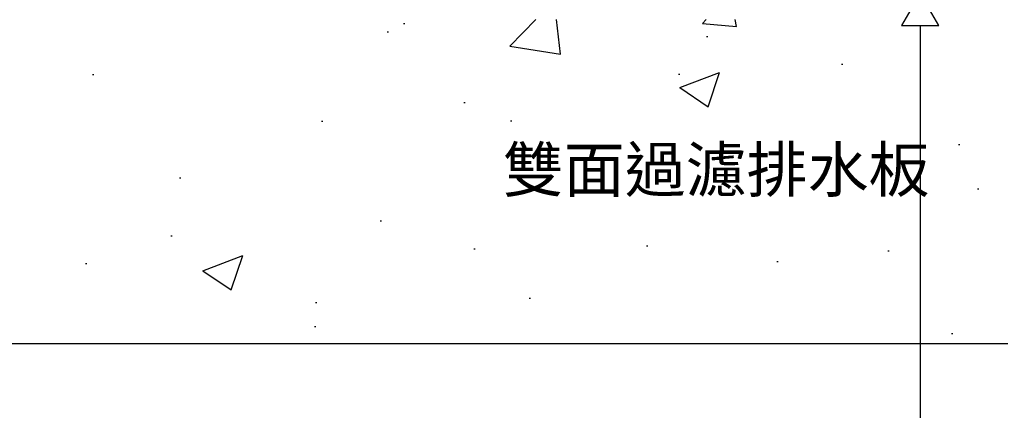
# Model space of a CAD drawing. Header units: millimetres. Extents: x -1245 to 7283, y 1609 to 4579.
# Drawn here: x 4877.2 to 5316.1, y 2830.2 to 3005 of the extents above; entities that cross this region are included whole.
import ezdxf

# ---------------------------------------------------------------- set-up
doc = ezdxf.new("R2010")
doc.units = ezdxf.units.MM
doc.styles.add('微軟正黑體-20', font='Microsoft JhengHei.ttf', dxfattribs={"height": 20})

msp = doc.modelspace()

# ---------------------------------------------------------------- hatches: boundary and pattern name
at = {"lineweight": 5}
h = msp.add_hatch(dxfattribs=at)
h.set_pattern_fill('AR-CONC', color=256)
h.set_pattern_definition([(50, (-4596.65, 1603.03), (182.1847, -15.939), [19.05, -209.55]), (355, (-4596.65, 1603.03), (-35.2434, 191.057), [15.24, -167.6406]), (100.4514, (-4581.46, 1601.7), (146.9412, 175.1178), [16.19, -178.0902]), (46.1842, (-4596.65, 1653.83), (271.079, -42.0423), [28.575, -314.325]), (96.6356, (-4574.06, 1650.32), (237.404, 247.426), [24.285, -267.1356]), (351.1842, (-4596.65, 1653.83), (237.404, 247.426), [22.86, -251.46]), (21, (-4571.25, 1641.13), (151.6144, -102.2652), [19.05, -209.55]), (326, (-4571.25, 1641.13), (61.802, 184.188), [15.24, -167.64]), (71.4514, (-4558.61, 1632.6), (213.4164, 81.9228), [16.19, -178.09]), (37.5, (-4596.646, 1603.026), (3.0886, 84.55504), [0, -165.608, 0, -170.18, 0, -168.275]), (7.5, (-4596.65, 1603.03), (66.8197, 100.1806), [0, -97.028, 0, -161.798, 0, -64.135]), (327.5, (-4653.29, 1603.026), (135.5906, -5.72874), [0, -63.5, 0, -198.12, 0, -262.89]), (317.5, (-4678.69, 1603.03), (148.1292, 25.4265), [0, -82.55, 0, -131.572, 0, -186.69])])
h.paths.add_polyline_path([(5919.24, 3505.11), (5774.1, 3505.11), (5774.1, 3025.08), (5754.1, 3005.08), (3666.85, 3005.08), (3646.85, 3025.08), (3646.85, 3505.11), (3501.7, 3505.11), (3501.7, 2859.93), (3646.85, 2859.93), (5774.1, 2859.93), (5919.24, 2859.93)])

# ---------------------------------------------------------------- linework, layer by layer
msp.add_line((5280.19, 3002.33), (5280.19, 2410.16), dxfattribs=at)
msp.add_lwpolyline([(5288.55, 3002.33), (5280.19, 3016.8), (5271.83, 3002.33)], close=True, dxfattribs=at)
msp.add_lwpolyline([(5774.1, 2859.93), (3646.85, 2859.93)], dxfattribs=at)

# ---------------------------------------------------------------- texts
at = {"lineweight": 5, "insert": (5093.46, 2936.8), "char_height": 20, "width": 811.3217, "attachment_point": 4, "style": '微軟正黑體-20'}
msp.add_mtext('{\\fMicrosoft JhengHei|b0|i0|c136|p34;雙面過濾排水板}', dxfattribs=at)

doc.saveas('drawing.dxf')
